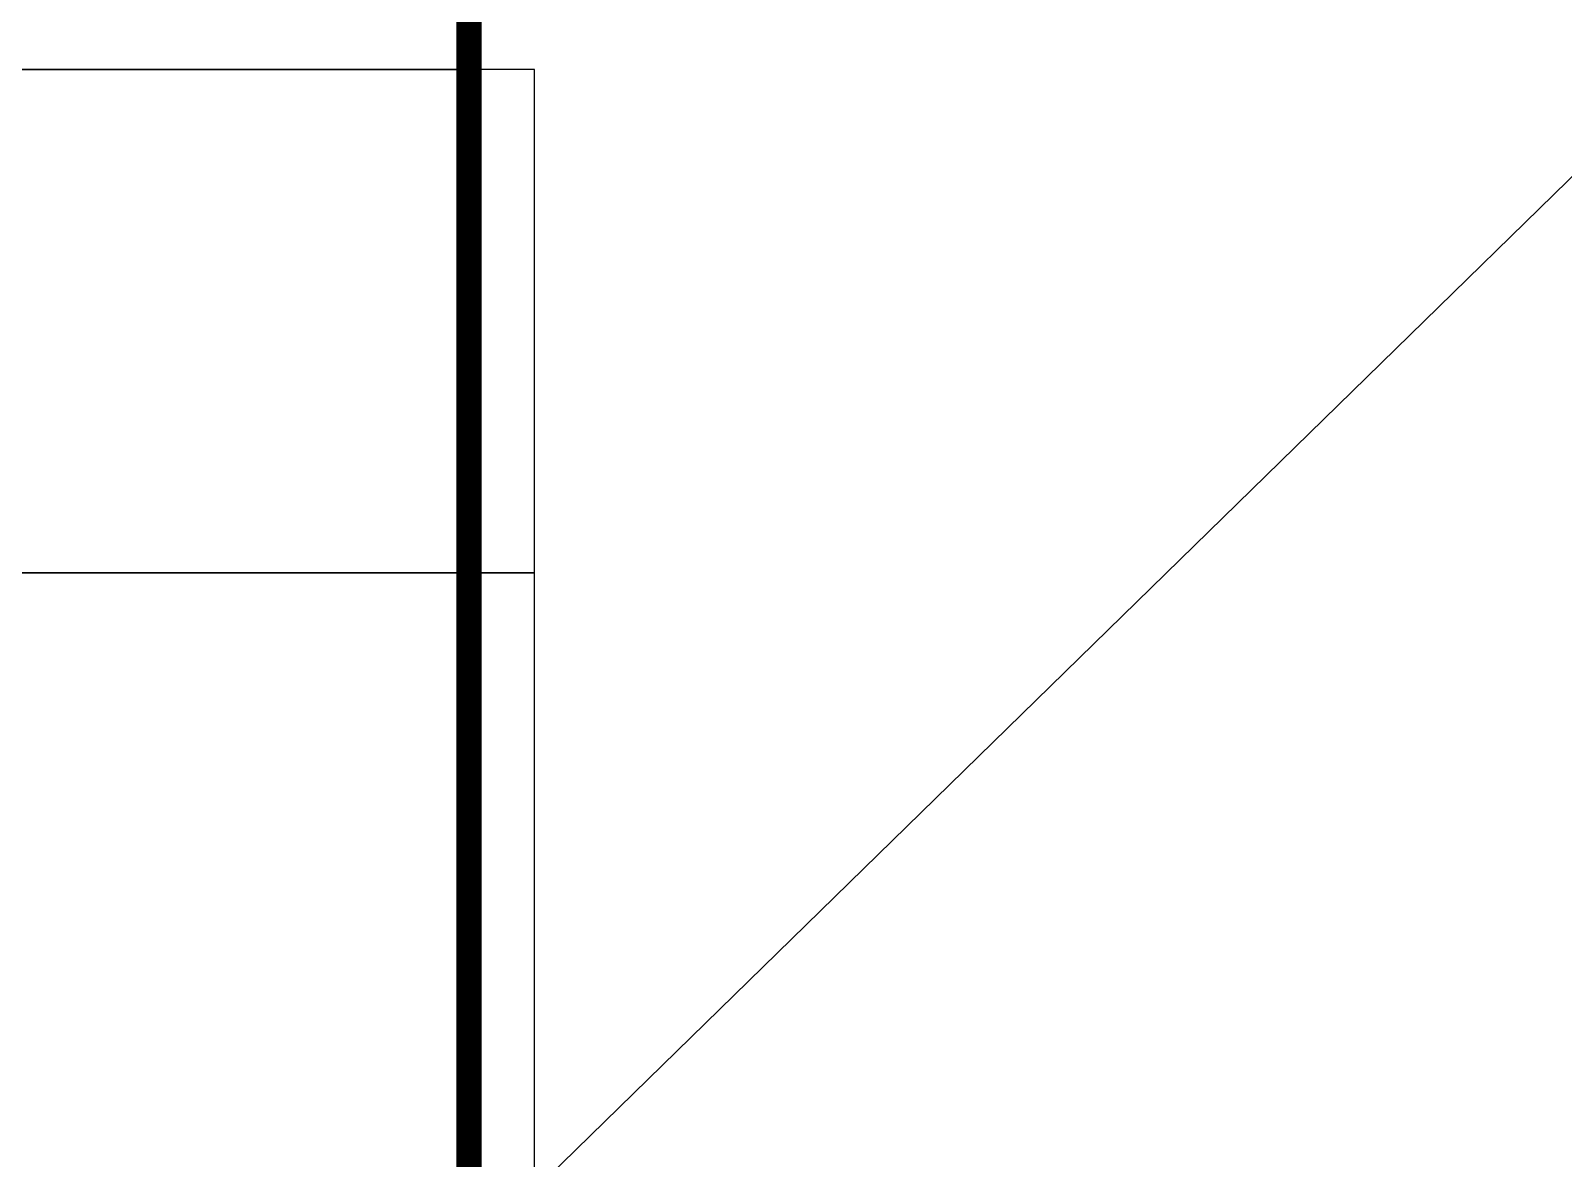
# Model space of a CAD drawing. Header units: inches. Extents: x -7 to 5163, y -3 to 5149.
# Drawn here: x 32.21 to 39.93, y 139.91 to 145.59 of the extents above; entities that cross this region are included whole.
import ezdxf

# ---------------------------------------------------------------- set-up
doc = ezdxf.new("R2010")
doc.units = ezdxf.units.IN
for name, color, linetype in [('Top Layer', 1, 'Continuous'), ('Top Overlay', 2, 'Continuous'), ('Top Solder', 216, 'Continuous')]:
    doc.layers.add(name, color=color, linetype=linetype)

# ---------------------------------------------------------------- blocks, each defined once
blk = doc.blocks.new('10_VQFN_HR__3_3__4')
at = {"layer": 'Top Solder'}
blk.add_line((1.024, -0.4754), (-5134.645, -5016.9027), dxfattribs=at)
blk = doc.blocks.new('SRP1270_4R7M_44')
at = {"layer": 'Top Overlay'}
blk.add_lwpolyline([(-6.9088, -6.8834, 0.127, 0.127, 0), (6.8834, -6.8834, 0.127, 0.127, 0)], format="xyseb", dxfattribs=at)

msp = doc.modelspace()

# ---------------------------------------------------------------- linework, layer by layer
at = {"layer": 'Top Layer'}
for p, q in [((34.4247, 145.3896), (34.4247, 149.728)), ((34.4247, 145.3896), (34.4247, 149.728)), ((34.7472, 145.3896), (17.8562, 145.3896)), ((29.8881, 145.3896), (34.4247, 145.3896)), ((34.7472, 145.3896), (34.4247, 145.3896)), ((34.7472, 142.8565), (34.7472, 145.3896)), ((34.7472, 142.8565), (34.7472, 145.3896)), ((17.8562, 142.8565), (34.7472, 142.8565)), ((34.7472, 142.8565), (30.8864, 142.8565)), ((34.7472, 134.908), (34.7472, 142.8565)), ((34.7472, 134.908), (34.7472, 142.8565))]:
    msp.add_line(p, q, dxfattribs=at)

# ---------------------------------------------------------------- block references
for name, p, rotation in [('10_VQFN_HR__3_3__4', (28.1279, 131.8089), 180), ('SRP1270_4R7M_44', (27.5329, 142.8565), 90)]:
    msp.add_blockref(name, p, dxfattribs=dict(rotation=rotation))

doc.saveas('drawing.dxf')
